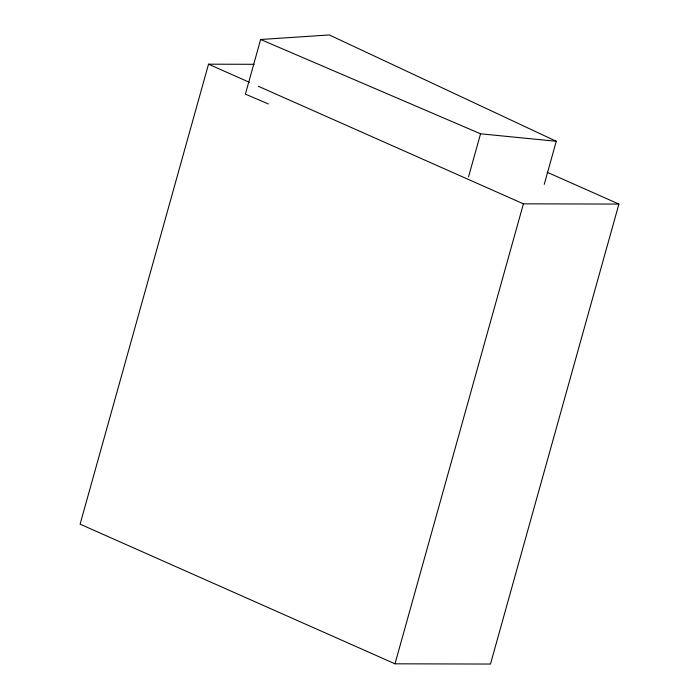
<?xml version="1.0" encoding="UTF-8"?>
<svg xmlns="http://www.w3.org/2000/svg" width="699" height="699" viewBox="0 0 699 699"><rect width="100%" height="100%" fill="white"/><g stroke="black" fill="none" stroke-linecap="round" stroke-linejoin="round"><path stroke-width="1.05" d="M254.095 64.299L208.529 64.186L80.097 524.171L394.987 663.814L490.471 664.05L618.903 204.073L547.16 172.251M544.25 184.353L556.273 141.277L329.316 34.95L260.64 39.494L245.393 94.12L268.381 103.976M468.531 176.882L480.554 133.806L556.273 141.277M394.987 663.814L523.411 203.837L618.903 204.073M260.64 39.494L480.554 133.806M208.529 64.186L249.377 82.307M258.35 86.283L523.411 203.837"/></g></svg>
